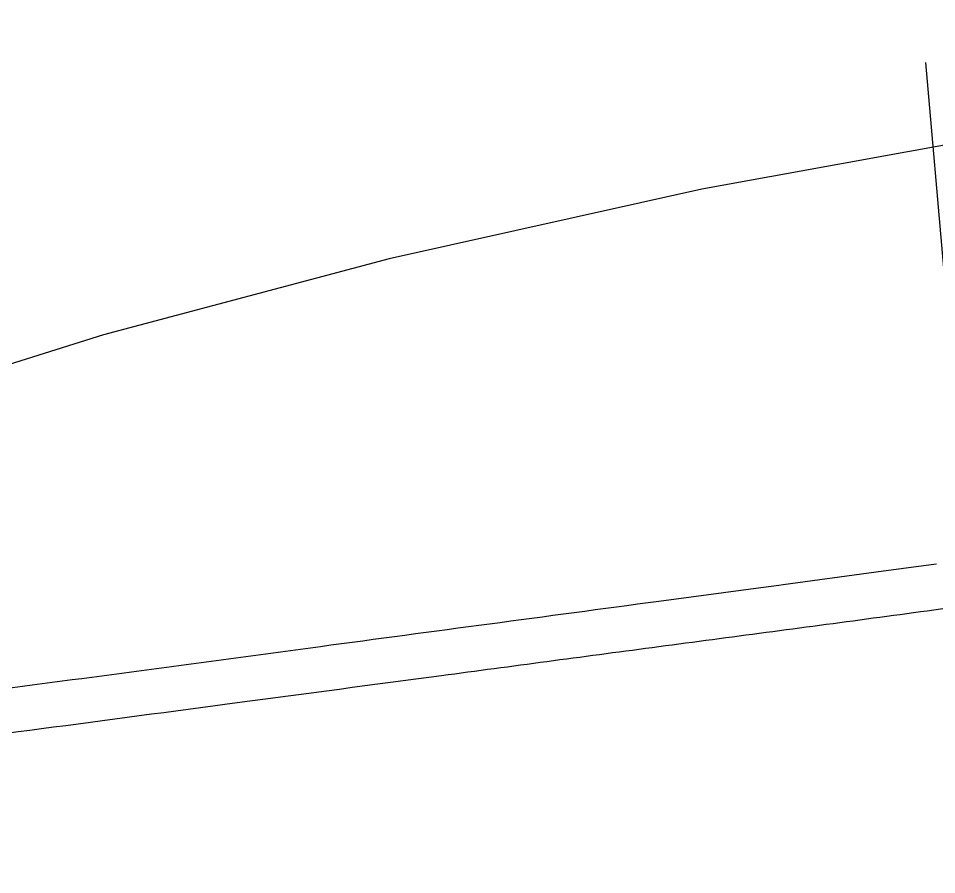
# Model space of a CAD drawing. Extents: x 38931 to 39525, y 15845 to 16265.
# Drawn here: x 39237.58 to 39257.34, y 16155.1 to 16173.52 of the extents above; entities that cross this region are included whole.
import ezdxf

# ---------------------------------------------------------------- set-up
doc = ezdxf.new("R2010")
doc.units = 0
doc.header["$LTSCALE"] = 7
doc.header["$MEASUREMENT"] = 0
doc.linetypes.add('CENTER2', pattern=[1.125, 0.75, -0.125, 0.125, -0.125])
doc.layers.add('CENTER', color=1, linetype='CENTER2')
doc.layers.add('DWG', color=7, linetype='CONTINUOUS')

msp = doc.modelspace()

# ---------------------------------------------------------------- linework, layer by layer
at = {"layer": 'CENTER'}
msp.add_line((39260.2475, 16136.69058), (39257.10791, 16172.57618), dxfattribs=at)
at = {"layer": 'DWG'}
for p, q in [((39256.03854, 16161.61328), (39257.05426, 16161.75177)), ((39257.05426, 16161.75177), (39257.33902, 16161.79093)), ((39254.03502, 16161.34359), (39256.03854, 16161.61328)), ((39253.44553, 16161.26457), (39253.9438, 16161.33136)), ((39253.9438, 16161.33136), (39254.03534, 16161.34375)), ((39251.35787, 16160.9849), (39253.44553, 16161.26457))]:
    msp.add_line(p, q, dxfattribs=at)
msp.add_lwpolyline([(39432.81973, 16139.67091), (39406.07436, 16149.48704), (39382.10493, 16157.43003), (39361.02141, 16163.46479), (39342.42692, 16167.80982), (39325.97233, 16170.7441), (39311.3904, 16172.52554), (39298.49556, 16173.38518), (39287.08297, 16173.52495), (39276.93056, 16173.11971), (39267.85006, 16172.30372), (39259.6802, 16171.18839), (39252.28697, 16169.85163), (39245.56054, 16168.35155), (39239.41142, 16166.71606), (39233.77144, 16164.94585), (39228.59007, 16163.0434), (39223.82582, 16161.0169), (39219.41731, 16158.86745), (39215.70067, 16156.82065)], dxfattribs=at)
for points, knots in [([(39215.21049, 16155.8155), (39215.21068, 16155.81411), (39215.21878, 16155.81553), (39215.22833, 16155.81409), (39215.24972, 16155.81593), (39215.27694, 16155.81721), (39215.31294, 16155.81985), (39215.37626, 16155.82454), (39215.47528, 16155.83266), (39215.61747, 16155.84484), (39215.79096, 16155.86026), (39215.99552, 16155.87885), (39216.32997, 16155.90978), (39216.82432, 16155.95645), (39217.50808, 16156.02183), (39218.31117, 16156.09897), (39219.23142, 16156.18745), (39220.26628, 16156.28684), (39221.41269, 16156.3968), (39222.66724, 16156.51713), (39224.54527, 16156.6986), (39227.13257, 16156.9547), (39230.50047, 16157.31404), (39234.18951, 16157.74059), (39238.1534, 16158.24965), (39242.34857, 16158.81161), (39246.72979, 16159.3914), (39251.24373, 16159.99418), (39255.83894, 16160.60221), (39260.45906, 16161.22717), (39263.53278, 16161.71007), (39265.06139, 16161.97205)], [0, 0, 0, 0, 2.02665572, 7.83403105, 17.46301561, 30.916523, 48.19305645, 69.28991065, 122.92455674, 191.76358681, 275.74427745, 374.79737812, 488.83607919, 761.50501757, 1092.93979574, 1482.22428559, 1928.32434268, 2429.99670495, 2985.77178965, 3593.94372712, 4252.71537924, 5714.52558961, 7354.09405232, 9151.14403073, 11085.24249066, 13133.85367872, 15272.62550958, 17476.82971237, 19720.10384327, 21976.41344248, 24219.40659435, 24219.40659435, 24219.40659435, 24219.40659435]), ([(39237.23749, 16159.09863), (39239.51852, 16159.39614), (39244.22411, 16160.03408), (39248.93128, 16160.65999), (39251.35787, 16160.9849)], [0, 0, 0, 0, 1095.71209841, 2261.86905542, 2261.86905542, 2261.86905542, 2261.86905542])]:
    msp.add_open_spline(points, degree=3, knots=knots, dxfattribs=at)

doc.saveas('drawing.dxf')
